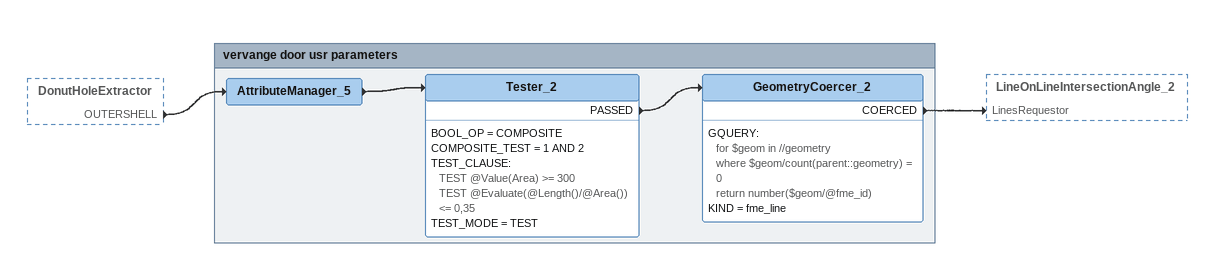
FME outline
DonutHoleExtractor [outside]
    OUTERSHELL -> AttributeManager_5

Bookmark: vervange door usr parameters
AttributeManager_5
    -> Tester_2
Tester_2
    BOOL_OP = COMPOSITE
    COMPOSITE_TEST = 1 AND 2
    TEST_CLAUSE:
      TEST @Value(Area) >= 300
      TEST @Evaluate(@Length()/@Area()) <= 0,35
    TEST_MODE = TEST
    PASSED -> GeometryCoercer_2
GeometryCoercer_2
    GQUERY:
      for $geom in //geometry
      where $geom/count(parent::geometry) = 0
      return number($geom/@fme_id)
    KIND = fme_line
    COERCED -> LineOnLineIntersectionAngle_2 [LinesRequestor]
